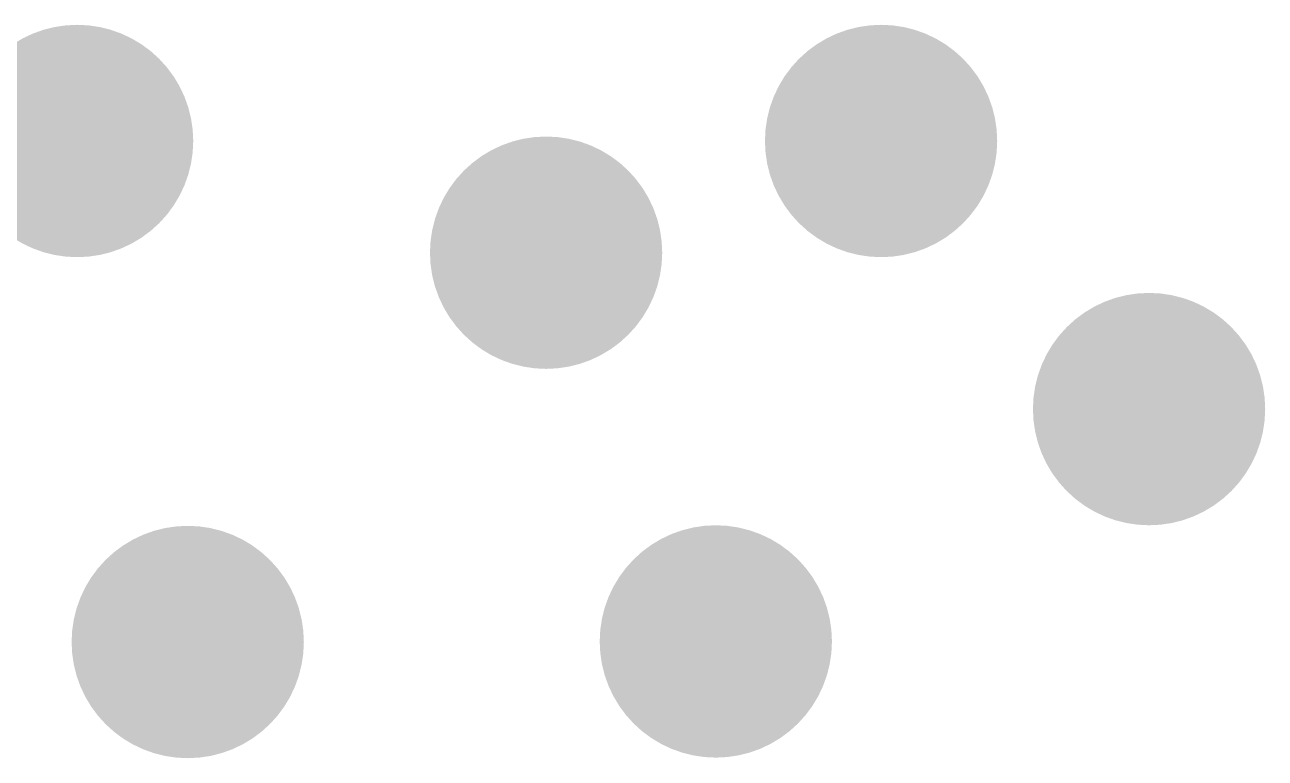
# Model space of a CAD drawing. Extents: x -35.6 to 35.6, y -20.1 to 20.1.
# Drawn here: x 14.013 to 17.54, y -0.9 to 1.184 of the extents above; entities that cross this region are included whole.
import ezdxf

# ---------------------------------------------------------------- set-up
doc = ezdxf.new("R2010")
doc.units = 0
doc.layers.add('18', color=82, linetype='CONTINUOUS')

# ---------------------------------------------------------------- blocks, each defined once
blk = doc.blocks.new('ROUNDV')
at = {"const_width": 0.5}
blk.add_lwpolyline([(0, -0.25, 1), (0, 0.25, 1), (0, -0.25)], format="xyb", dxfattribs=at)

msp = doc.modelspace()

# ---------------------------------------------------------------- block references
at = {"layer": '18', "xscale": 0.6604, "yscale": 0.6604}
for p in [(14.162, 0.854), (16.448, 0.854), (15.4955, 0.5365), (17.21, 0.092), (14.4765, -0.57), (15.9781, -0.5684)]:
    msp.add_blockref('ROUNDV', p, dxfattribs=at)

doc.saveas('drawing.dxf')
